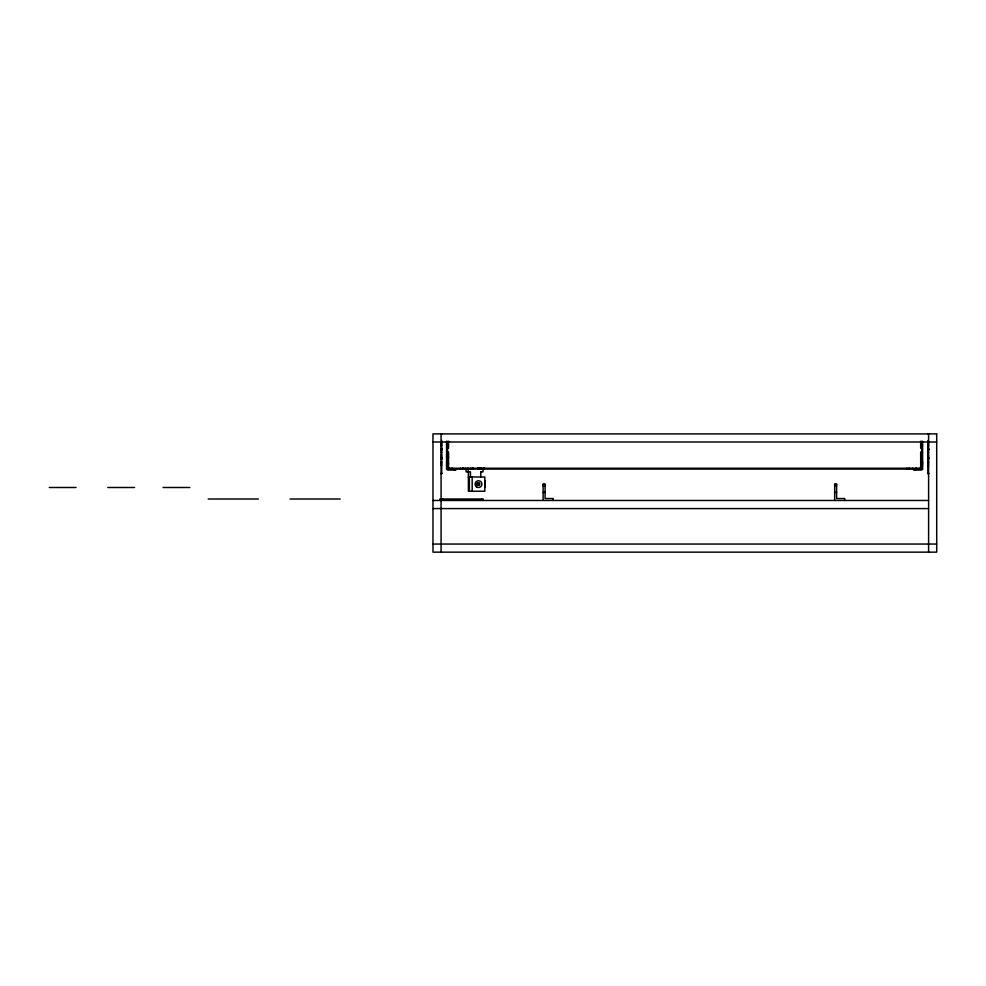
<?xml version="1.0" encoding="UTF-8"?>
<svg xmlns="http://www.w3.org/2000/svg" width="986" height="986" viewBox="0 0 986 986"><rect width="100%" height="100%" fill="white"/><g stroke="black" fill="none" stroke-linecap="round" stroke-linejoin="round"><path stroke-width="1.48" d="M484.829 484.286L484.829 486.64M484.816 483.941L484.816 480.724L484.829 483.411M484.829 487.146L484.816 484.829M922.613 441.21L922.613 469.089L921.651 470.063L913.566 470.063L913.554 469.089M441.075 433.926L441.716 434.062M928.602 434.013L927.949 434.111L928.602 434.247M441.075 434.247L441.716 434.173M432.977 441.999L936.7 441.999M441.075 443.577L441.716 443.577M927.949 443.577L928.602 443.577M446.572 444.144L447.545 444.144M920.677 444.23L921.651 444.23M446.572 444.797L447.545 444.797M921.651 444.797L922.613 444.797M441.075 444.883L441.716 444.883M447.545 444.896L448.519 444.896M920.677 444.896L921.651 444.896M927.949 444.883L928.602 444.883M920.677 445.438L921.651 445.438M441.075 445.857L441.716 445.857M927.949 445.857L928.602 445.857M447.545 448.137L448.519 448.137L448.519 441.223M921.651 448.137L920.677 448.137L920.677 441.223M441.075 448.359L441.716 448.359M927.949 448.359L928.602 448.359M441.075 449.049L441.716 449.049M927.949 449.049L928.602 449.049M441.075 449.185L441.716 449.185M927.949 449.185L928.602 449.185M441.075 449.419L441.716 449.419M927.949 449.419L928.602 449.419M441.075 449.752L441.716 449.752M927.949 449.752L928.602 449.752M441.075 450.713L441.716 450.713M927.949 450.713L928.602 450.713M447.545 452.081L448.519 452.081L448.519 467.302L447.545 467.302M921.651 452.081L920.677 452.081L920.677 467.302L921.651 467.302M441.075 452.463L441.716 452.463M927.949 452.463L928.602 452.463M446.572 454.189L447.545 454.189M447.545 454.484L448.519 454.484M920.677 454.484L921.651 454.484M441.075 455.125L441.716 455.125M927.949 455.125L928.602 455.125M447.545 455.976L448.519 455.976M920.677 455.976L921.651 455.976M441.075 456.875L441.716 456.875M446.572 456.777L447.545 456.777M927.949 456.875L928.602 456.875M447.545 457.27L448.519 457.27M920.677 457.27L921.651 457.27M441.075 457.714L441.716 457.714M927.949 457.714L928.602 457.714M441.075 457.849L441.716 457.849M447.545 457.911L448.519 457.911M920.677 457.911L921.651 457.911M927.949 457.849L928.602 457.849M441.075 458.17L441.716 458.17M927.949 458.17L928.602 458.17M441.075 458.404L441.716 458.539M927.949 458.539L928.602 458.539M441.075 459.229L441.716 459.229M927.949 459.229L928.602 459.229M920.677 459.538L921.651 459.538M920.677 461.436L921.651 461.436M920.677 461.51L921.651 461.51M441.075 461.731L441.716 461.731M920.677 461.768L921.651 461.768M927.949 461.731L928.602 461.731M920.677 461.941L921.651 461.941M446.572 462.151L447.545 462.151M920.677 462.126L922.613 462.151M441.075 462.705L441.716 462.705M446.572 462.791L447.545 462.791M921.651 462.791L922.613 462.791M927.949 462.705L928.602 462.705M447.545 463.42L448.519 463.42M920.677 463.42L921.651 463.42M441.075 464.012L441.716 464.012M446.572 464.086L448.519 464.073M920.677 464.073L922.613 464.086M927.949 464.012L928.602 464.012M920.677 464.714L921.651 464.714M441.075 465.638L441.716 465.638M927.949 465.638L928.602 465.638M446.572 465.86L447.545 465.86M921.651 465.86L922.613 465.86M446.572 441.21L446.572 469.089L922.613 469.089M455.631 470.063L447.545 470.063L446.572 469.089M480.687 471.838L483.029 471.838L483.029 469.213M441.075 473.354L441.716 473.218M927.949 473.218L928.602 473.218M441.075 473.526L441.716 473.416M927.949 473.416L928.602 473.526M441.075 473.736L441.716 473.625M927.949 473.576L928.602 473.736M468.387 476.99L484.829 476.99L484.816 491.238L468.387 491.238L468.387 471.838M543.126 484.582L545.073 484.582M834.674 484.582L836.621 484.582M543.126 485.888L545.073 485.888M834.674 485.888L836.621 485.888M49.3 487.491L76.045 487.491M107.807 487.491L134.54 487.491M163.035 487.491L189.78 487.491M543.126 492.371L545.073 492.371M834.674 492.371L836.621 492.371M208.169 499.015L258.381 499.015M290.02 499.015L340.232 499.015M439.916 499.015L483.177 499.015L483.177 499.988L439.916 499.988M432.977 500.469L928.602 500.469M432.977 508.579L928.602 508.579M432.977 544.05L936.7 544.05M928.602 433.902L928.602 552.148M927.949 440.52L927.949 473.699M921.651 441.309L921.651 469.089M920.751 469.213L920.751 468.239L447.804 468.239L447.804 469.213M919.137 468.239L919.137 469.213M916.216 468.239L916.216 469.213M915.871 468.239L915.871 469.213M915.489 469.089L915.489 470.063M912.654 468.239L912.654 469.213M909.745 468.239L909.745 469.213M908.772 468.239L908.772 469.213M906.824 468.239L906.824 469.213M844.719 500.469L844.719 498.534L836.621 498.534L836.621 483.941L834.674 483.941L834.674 500.469M553.171 500.469L553.171 498.534L545.073 498.534L545.073 483.941L543.126 483.941L543.126 500.469M484.434 468.239L484.434 469.213M484.089 468.239L484.089 469.213M483.695 468.239L483.732 469.213M483.645 468.239L483.497 469.213L483.448 468.239M481.747 468.239L481.686 469.213M481.587 468.239L481.451 469.213M481.562 499.015L481.562 499.988M481.291 468.239L481.291 469.213M481.106 469.213L481.02 468.239L480.921 469.213M480.749 468.239L480.749 469.213M480.761 471.838L480.761 476.99M480.589 468.239L480.453 469.213M480.367 468.239L480.318 469.213M479.775 468.239L479.775 469.213M478.839 468.239L478.839 469.213M478.703 468.239L478.592 469.213M478.346 469.213L478.346 468.239L478.161 469.213M478.099 468.239L477.951 469.213L477.865 468.239M477.705 468.239L477.705 469.213M473.342 468.239L473.342 469.213M472.824 468.239L472.824 469.213M472.528 468.239L472.528 469.213M472.011 468.239L472.011 469.213M472.171 476.99L472.171 491.238M470.445 468.239L470.445 469.213M470.445 476.99L470.445 471.838L466.095 471.838L466.095 469.213M469.348 476.99L469.348 491.238M468.732 468.239L468.732 469.213M468.153 469.213L468.153 471.838M467.315 468.239L467.315 469.213M465.589 468.239L465.589 469.213M463.777 468.239L463.777 469.213M463.309 468.239L463.309 469.213M462.952 468.239L462.952 469.213M462.483 468.239L462.483 469.213M460.351 468.239L460.351 469.213M455.643 469.089L455.643 470.063M453.708 469.089L453.708 470.063M452.34 468.239L452.34 469.213M451.687 468.239L451.687 469.213M449.419 468.239L449.419 469.213M447.545 441.309L447.545 469.089M442.689 499.015L442.689 499.988M441.716 440.52L441.716 473.699M441.075 433.902L441.075 552.148M479.097 484.767A1.294 1.294 0 0 1 477.064 485.038A1.294 1.294 0 0 1 477.335 482.992A1.294 1.294 0 0 1 479.233 483.781M936.7 433.902L432.977 433.902L432.977 552.148L936.7 552.148L936.7 433.902M477.865 485.235A1.294 1.294 0 0 0 479.812 484.114A1.294 1.294 0 0 0 477.865 482.992A1.294 1.294 0 0 0 477.865 485.235M476.423 486.801A3.402 3.402 0 0 0 481.883 484.594A3.402 3.402 0 0 0 477.249 480.958A3.402 3.402 0 0 0 476.423 486.801"/></g></svg>
